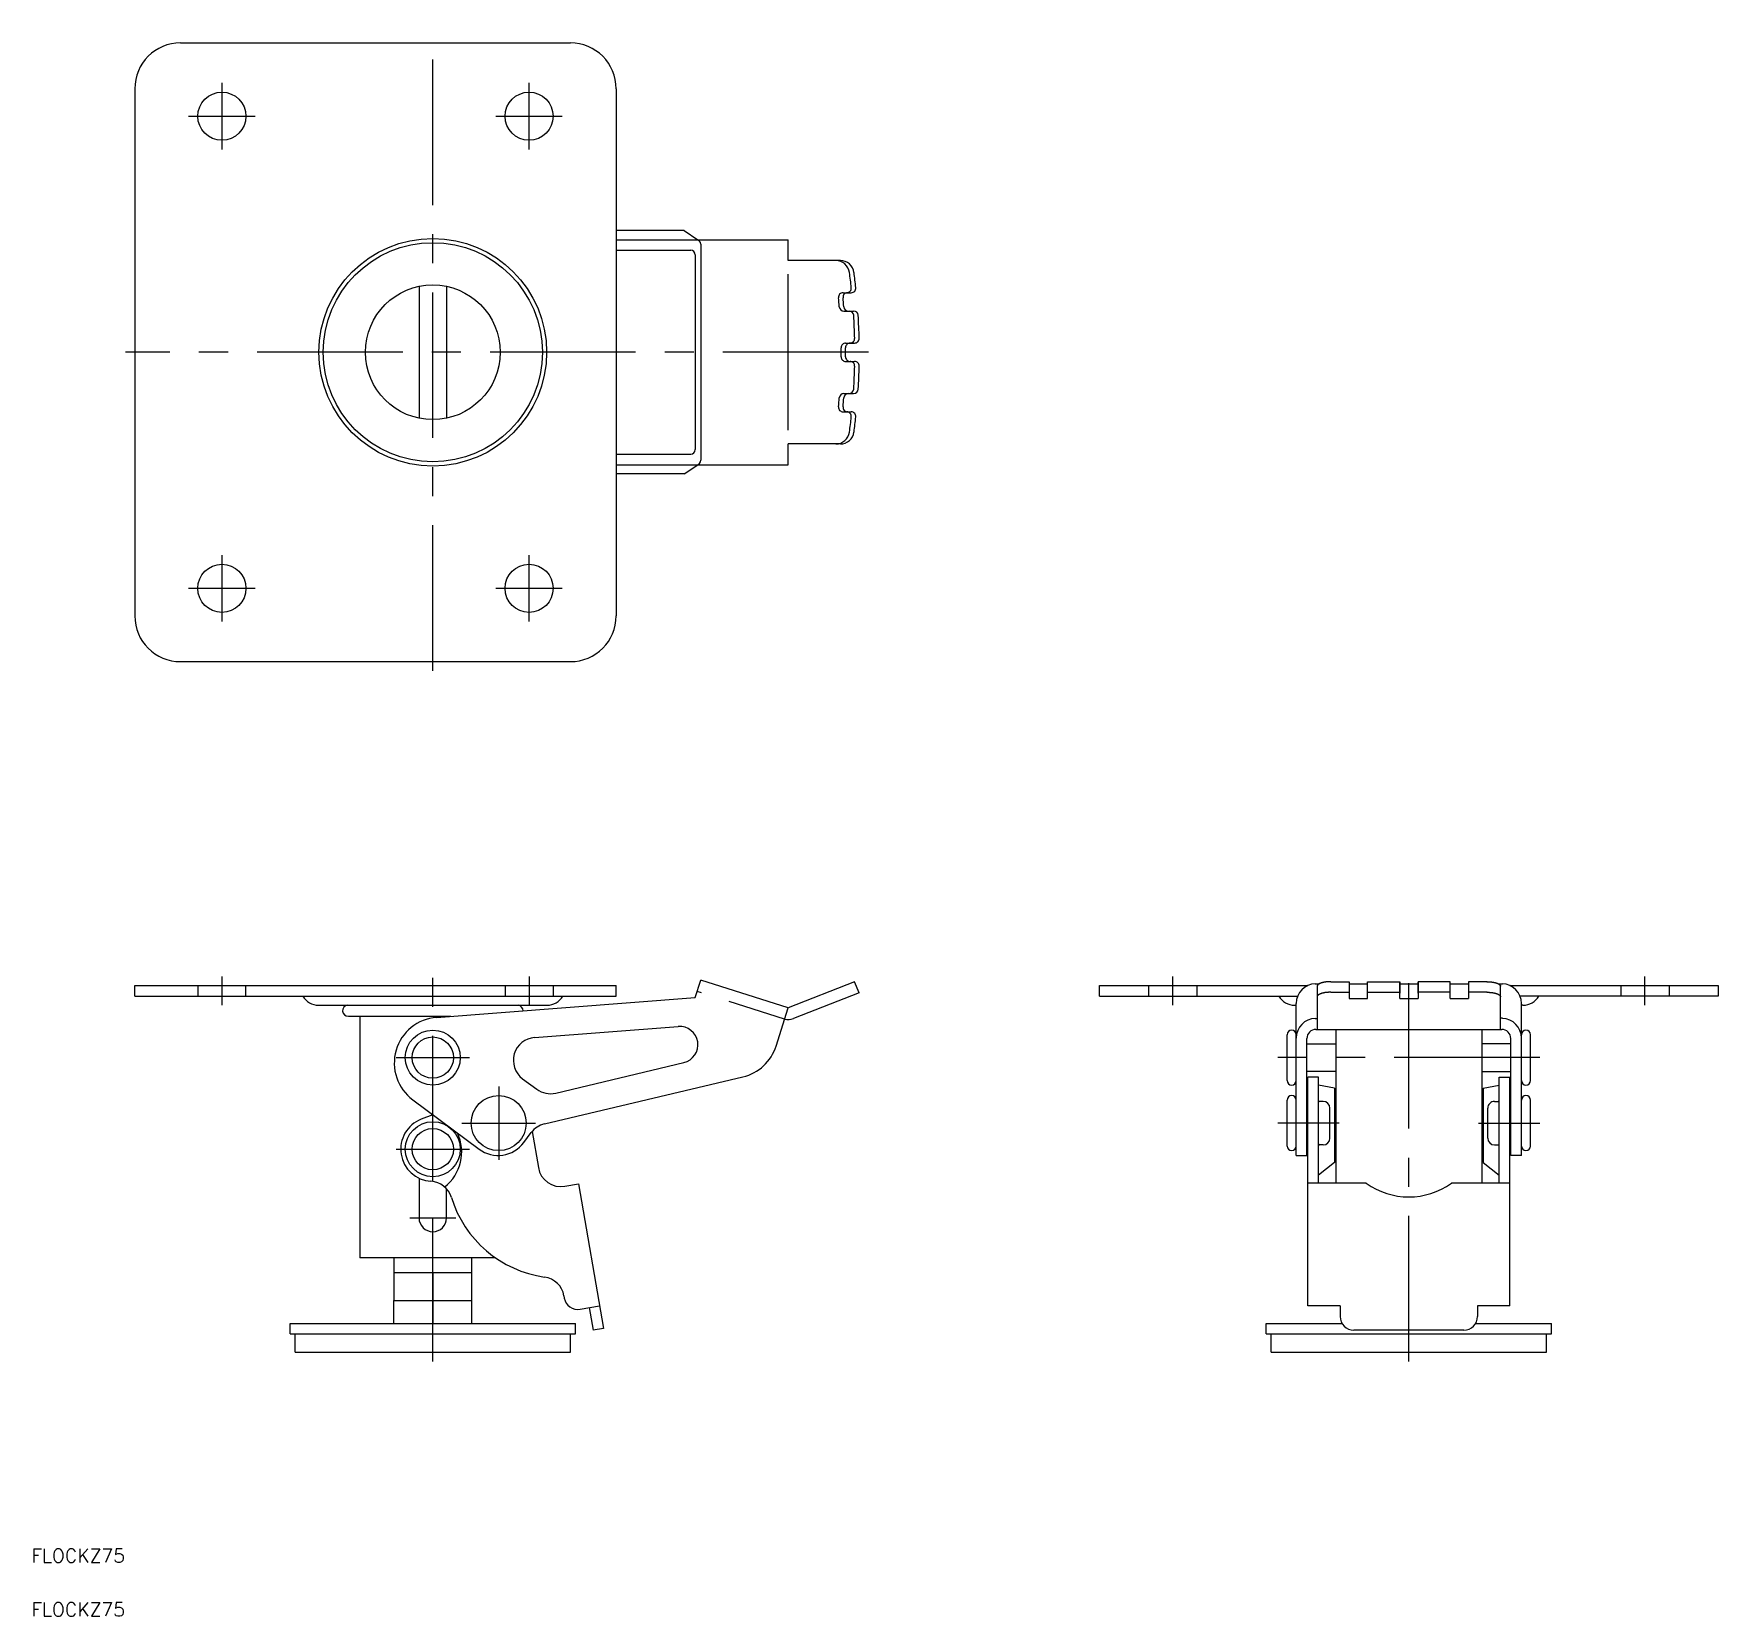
# Model space of a CAD drawing. Extents: x -87 to 280, y -58 to 288.
import ezdxf

# ---------------------------------------------------------------- set-up
doc = ezdxf.new("R2010")
doc.units = 0
doc.linetypes.add('CENTER', pattern=[50.8, 31.75, -6.35, 6.35, -6.35])
doc.linetypes.add('DASHED', pattern=[19.05, 12.7, -6.35])
doc.layers.get('0').update_dxf_attribs({"linetype": 'CONTINUOUS'})
doc.layers.add('CENTER', color=1, linetype='CONTINUOUS')
doc.styles.get("Standard").update_dxf_attribs({"font": 'txt.shx', "height": 3, "bigfont": 'bigfont.shx'})

msp = doc.modelspace()

# ---------------------------------------------------------------- linework, layer by layer
at = {"color": 7, "linetype": 'CONTINUOUS'}
for p, q in [((-55, 285.66), (30, 285.66)), ((-65, 275.66), (-65, 160.66)), ((40, 275.66), (40, 160.66)), ((54.85, 244.71), (40, 244.71)), ((40, 242.71), (77.53, 242.71)), ((54.85, 244.71), (57.82, 242.71)), ((77.53, 238.16), (77.53, 242.71)), ((40, 240.41), (56.25, 240.41)), ((57.25, 239.41), (57.25, 196.91)), ((58.47, 241.71), (58.47, 194.61)), ((88.89, 238.16), (77.53, 238.16)), ((77.53, 201.16), (77.53, 235.16)), ((-3, 232.55), (-3, 203.77)), ((3, 232.55), (3, 203.77)), ((89.48, 231.16), (90.28, 231.16)), ((89.48, 231.16), (90.17, 231.16)), ((90.28, 231.16), (91.15, 231.16)), ((90.47, 231.16), (91.27, 231.16)), ((89.66, 227.16), (90.8, 227.16)), ((89.66, 227.16), (90.68, 227.16)), ((90.53, 227.16), (91.67, 227.16)), ((90.64, 227.16), (91.79, 227.16)), ((90.04, 220.16), (91.01, 220.16)), ((90.04, 220.16), (90.89, 220.16)), ((90.91, 220.16), (91.88, 220.16)), ((91.03, 220.16), (92, 220.16)), ((90.04, 216.16), (91.01, 216.16)), ((90.04, 216.16), (90.89, 216.16)), ((90.91, 216.16), (91.88, 216.16)), ((91.03, 216.16), (92, 216.16)), ((89.66, 209.16), (90.8, 209.16)), ((89.66, 209.16), (90.68, 209.16)), ((90.53, 209.16), (91.67, 209.16)), ((90.64, 209.16), (91.79, 209.16)), ((89.48, 205.16), (90.28, 205.16)), ((89.48, 205.16), (90.17, 205.16)), ((90.28, 205.16), (91.15, 205.16)), ((90.47, 205.16), (91.27, 205.16)), ((40, 195.91), (56.25, 195.91)), ((88.89, 198.16), (77.53, 198.16)), ((77.53, 193.61), (77.53, 198.16)), ((40, 193.61), (77.53, 193.61)), ((54.85, 191.61), (40, 191.61)), ((54.85, 191.61), (57.82, 193.61)), ((-55, 150.66), (30, 150.66)), ((57.25, 77.37), (58.47, 81.2)), ((77.53, 75.14), (58.47, 81.2)), ((92.01, 80.84), (77.53, 75.14)), ((93, 78.44), (92.01, 80.84)), ((195.88, 80.84), (199.88, 80.84)), ((199.88, 80.84), (199.88, 77.2)), ((203.88, 77.2), (203.88, 80.84)), ((203.88, 80.84), (210.88, 80.84)), ((210.88, 77.2), (210.88, 80.84)), ((210.88, 80.84), (210.88, 78.34)), ((214.88, 80.84), (214.88, 77.2)), ((221.88, 80.84), (214.88, 80.84)), ((214.88, 78.34), (214.88, 80.84)), ((221.88, 77.2), (221.88, 80.84)), ((225.88, 80.84), (225.88, 77.2)), ((229.96, 80.84), (225.88, 80.84)), ((-65, 80), (40, 80)), ((-65, 77.7), (-65, 80)), ((-65, 77.7), (40, 77.7)), ((0.84, 73.06), (57.25, 77.37)), ((40, 77.7), (40, 80)), ((93, 78.44), (78.65, 72.79)), ((145.38, 80), (190.82, 80)), ((145.38, 77.7), (145.38, 80)), ((145.38, 77.7), (188.64, 77.7)), ((192.46, 80.4), (192.88, 80.4)), ((192.88, 80.4), (193.38, 80.4)), ((192.88, 79.84), (192.88, 70.44)), ((195.88, 78.54), (199.88, 78.54)), ((199.88, 80.4), (203.88, 80.4)), ((199.88, 77.2), (203.88, 77.2)), ((203.88, 78.54), (210.88, 78.54)), ((210.88, 80.4), (214.88, 80.4)), ((210.88, 77.2), (214.88, 77.2)), ((221.88, 78.54), (214.88, 78.54)), ((221.88, 80.4), (225.88, 80.4)), ((221.88, 77.2), (225.88, 77.2)), ((229.96, 78.54), (225.88, 78.54)), ((232.38, 80.4), (233.29, 80.4)), ((232.88, 70.44), (232.88, 79.84)), ((234.94, 80), (280.38, 80)), ((280.38, 77.7), (237.12, 77.7)), ((280.38, 80), (280.38, 77.7)), ((-24.89, 75.7), (24.89, 75.7)), ((-18.4, 75.7), (-15.9, 75.7)), ((0, 75.7), (21.55, 75.7)), ((74.87, 66.79), (77.53, 75.14)), ((187.99, 75.7), (188.33, 75.7)), ((188.33, 42.95), (188.33, 76.1)), ((237.43, 42.95), (237.43, 76.1)), ((237.76, 75.7), (237.43, 75.7)), ((-18.4, 73.3), (0, 73.3)), ((-15.9, 73.3), (-15.9, 20.6)), ((0, 73.3), (3.92, 73.3)), ((22.2, 68.68), (53.52, 71.07)), ((192.46, 72.84), (192.88, 72.84)), ((192.63, 70.44), (233.17, 70.44)), ((196.98, 70.44), (196.98, 36.89)), ((228.78, 70.44), (228.78, 36.89)), ((233.29, 72.85), (232.88, 72.85)), ((186.33, 59.28), (186.33, 69.28)), ((190.63, 42.95), (190.63, 68.44)), ((190.63, 67.28), (196.98, 67.28)), ((235.13, 67.28), (228.78, 67.28)), ((235.13, 42.95), (235.13, 68.45)), ((239.43, 59.28), (239.43, 69.28)), ((26.8, 56.55), (54.74, 63.19)), ((19.6, 59.68), (22.66, 57.4)), ((24.33, 49.8), (67.65, 60.09)), ((196.98, 61.28), (190.63, 61.28)), ((190.88, 10.13), (190.88, 60.03)), ((193.18, 60.03), (190.88, 60.03)), ((193.18, 36.89), (193.18, 60.03)), ((228.78, 61.28), (235.13, 61.28)), ((232.58, 36.89), (232.58, 60.03)), ((232.58, 37.13), (232.58, 60.02)), ((232.58, 60.02), (234.88, 60.02)), ((234.88, 10.13), (234.88, 60.03)), ((234.88, 17.02), (234.88, 60.02)), ((196.68, 57.61), (193.18, 58.3)), ((196.68, 57.61), (196.68, 41.42)), ((229.08, 57.61), (232.58, 58.3)), ((229.08, 57.61), (229.08, 41.42)), ((-4.37, 55.07), (10.08, 44.33)), ((0.01, 51.81), (-2.53, 50.83)), ((186.33, 44.99), (186.33, 54.99)), ((188.33, 42.95), (188.33, 54.99)), ((190.88, 52.99), (190.63, 52.99)), ((193.18, 45.44), (193.18, 54.54)), ((194.18, 54.74), (193.38, 54.74)), ((195.68, 46.74), (195.68, 53.24)), ((230.08, 46.74), (230.08, 53.24)), ((231.58, 54.74), (232.38, 54.74)), ((232.58, 45.44), (232.58, 54.54)), ((234.88, 52.99), (235.13, 52.99)), ((239.43, 44.99), (239.43, 54.99)), ((19.87, 45.77), (21.47, 47.92)), ((21.66, 48.16), (23.03, 40.28)), ((190.88, 46.99), (190.63, 46.99)), ((194.18, 45.24), (193.38, 45.24)), ((231.58, 45.24), (232.38, 45.24)), ((234.88, 46.99), (235.13, 46.99)), ((188.33, 42.95), (190.63, 42.95)), ((196.68, 41.42), (193.18, 38.61)), ((229.08, 41.42), (232.58, 38.61)), ((237.43, 42.95), (235.13, 42.95)), ((-3, 37.98), (-3, 29.3)), ((203.58, 36.89), (190.88, 36.89)), ((234.88, 36.89), (222.17, 36.89)), ((3, 29.3), (3, 35.66)), ((28.81, 36.21), (31.77, 36.73)), ((31.77, 36.73), (37.25, 5.2)), ((13.7, 20.6), (-15.9, 20.6)), ((-8.5, 20.6), (-8.5, 17.3)), ((8.5, 17.3), (8.5, 20.6)), ((8.5, 17.3), (-8.5, 17.3)), ((8.5, 17.3), (-8.5, 17.3)), ((-8.5, 17.3), (-8.5, 11.3)), ((0, 17.3), (0, 11.3)), ((8.5, 11.3), (8.5, 17.3)), ((-8.5, 11.3), (8.5, 11.3)), ((-8.5, 11.3), (8.5, 11.3)), ((-8.5, 11.3), (8.5, 11.3)), ((-8.5, 6.3), (-8.5, 11.3)), ((0, 11.3), (0, 6.3)), ((8.5, 6.3), (8.5, 11.3)), ((28.6, 12.3), (28.68, 11.83)), ((32.15, 9.39), (36.39, 10.13)), ((34.12, 9.73), (34.98, 4.81)), ((197.88, 10.13), (190.88, 10.13)), ((197.88, 10.13), (197.88, 7.81)), ((227.88, 10.13), (227.88, 7.81)), ((234.88, 10.13), (227.88, 10.13)), ((-31.1, 6.3), (31.1, 6.3)), ((-31.1, 4), (-31.1, 6.3)), ((-31.1, 4), (31.1, 4)), ((-30, 0), (-30, 4)), ((30, 0), (30, 4)), ((31.1, 4), (31.1, 6.3)), ((37.25, 5.2), (34.98, 4.81)), ((181.78, 6.3), (198.28, 6.3)), ((181.78, 4), (181.78, 6.3)), ((181.78, 4), (243.98, 4)), ((182.88, 0), (182.88, 4)), ((224.88, 4.81), (200.88, 4.81)), ((227.47, 6.3), (243.98, 6.3)), ((242.88, 0), (242.88, 4)), ((243.98, 4), (243.98, 6.3)), ((-30, 0), (30, 0)), ((182.88, 0), (242.88, 0))]:
    msp.add_line(p, q, dxfattribs=at)
at = {"color": 3, "linetype": 'DASHED'}
for p, q in [((-51.25, 80), (-51.25, 77.7)), ((-40.75, 77.7), (-40.75, 80)), ((15.75, 80), (15.75, 77.7)), ((26.25, 80), (26.25, 77.7)), ((76.74, 72.66), (57.68, 78.72)), ((156.13, 80), (156.13, 77.7)), ((166.63, 80), (166.63, 77.7)), ((259.13, 80), (259.13, 77.7)), ((269.63, 80), (269.63, 77.7))]:
    msp.add_line(p, q, dxfattribs=at)
at = {"color": 7, "linetype": 'CONTINUOUS'}
for points in [[(195.88, 80.84, 0), (195.84, 80.84, 0), (195.8, 80.84, 0), (195.77, 80.84, 0), (195.73, 80.84, 0), (195.69, 80.84, 0), (195.66, 80.84, 0), (195.62, 80.84, 0), (195.58, 80.84, 0), (195.55, 80.84, 0), (195.51, 80.84, 0), (195.47, 80.83, 0), (195.44, 80.83, 0), (195.4, 80.83, 0), (195.36, 80.83, 0), (195.33, 80.83, 0), (195.29, 80.82, 0), (195.26, 80.82, 0), (195.22, 80.82, 0), (195.18, 80.82, 0), (195.15, 80.81, 0), (195.11, 80.81, 0), (195.08, 80.81, 0), (195.04, 80.8, 0), (195.01, 80.8, 0), (194.97, 80.8, 0), (194.94, 80.79, 0), (194.9, 80.79, 0), (194.87, 80.78, 0), (194.83, 80.78, 0), (194.8, 80.78, 0), (194.76, 80.77, 0), (194.73, 80.77, 0), (194.69, 80.76, 0), (194.66, 80.76, 0), (194.63, 80.75, 0), (194.59, 80.75, 0), (194.56, 80.74, 0), (194.53, 80.74, 0), (194.5, 80.73, 0), (194.46, 80.72, 0), (194.43, 80.72, 0), (194.4, 80.71, 0), (194.37, 80.71, 0), (194.34, 80.7, 0), (194.3, 80.69, 0), (194.27, 80.69, 0), (194.24, 80.68, 0), (194.21, 80.67, 0), (194.18, 80.67, 0), (194.15, 80.66, 0), (194.12, 80.65, 0), (194.09, 80.65, 0), (194.06, 80.64, 0), (194.03, 80.63, 0), (194, 80.62, 0), (193.97, 80.62, 0), (193.94, 80.61, 0), (193.92, 80.6, 0), (193.89, 80.59, 0), (193.86, 80.58, 0), (193.84, 80.58, 0), (193.81, 80.57, 0), (193.78, 80.56, 0), (193.76, 80.55, 0), (193.73, 80.54, 0), (193.7, 80.53, 0), (193.68, 80.52, 0), (193.65, 80.51, 0), (193.63, 80.51, 0), (193.6, 80.5, 0), (193.58, 80.49, 0), (193.56, 80.48, 0), (193.53, 80.47, 0), (193.51, 80.46, 0), (193.49, 80.45, 0), (193.47, 80.44, 0), (193.45, 80.43, 0), (193.42, 80.42, 0), (193.4, 80.41, 0), (193.38, 80.4, 0), (193.36, 80.39, 0), (193.34, 80.38, 0), (193.32, 80.37, 0), (193.3, 80.36, 0), (193.28, 80.35, 0), (193.27, 80.34, 0), (193.25, 80.33, 0), (193.23, 80.31, 0), (193.21, 80.3, 0), (193.2, 80.29, 0), (193.18, 80.28, 0), (193.16, 80.27, 0), (193.15, 80.26, 0), (193.13, 80.25, 0), (193.12, 80.24, 0), (193.1, 80.23, 0), (193.09, 80.21, 0), (193.08, 80.2, 0), (193.06, 80.19, 0), (193.05, 80.18, 0), (193.04, 80.17, 0), (193.03, 80.16, 0), (193.02, 80.14, 0), (193.01, 80.13, 0), (193, 80.12, 0), (192.99, 80.11, 0), (192.98, 80.1, 0), (192.97, 80.09, 0), (192.96, 80.07, 0), (192.95, 80.06, 0), (192.94, 80.05, 0), (192.94, 80.04, 0), (192.93, 80.03, 0), (192.92, 80.01, 0), (192.91, 80, 0), (192.91, 79.99, 0), (192.9, 79.98, 0), (192.9, 79.97, 0), (192.9, 79.95, 0), (192.89, 79.94, 0), (192.89, 79.93, 0), (192.88, 79.92, 0), (192.88, 79.9, 0), (192.88, 79.89, 0), (192.88, 79.88, 0), (192.88, 79.87, 0), (192.88, 79.86, 0), (192.88, 79.84, 0)], [(229.88, 80.84, 0), (229.91, 80.84, 0), (229.95, 80.84, 0), (229.99, 80.84, 0), (230.02, 80.84, 0), (230.06, 80.84, 0), (230.1, 80.84, 0), (230.13, 80.84, 0), (230.17, 80.84, 0), (230.21, 80.84, 0), (230.24, 80.84, 0), (230.28, 80.83, 0), (230.32, 80.83, 0), (230.35, 80.83, 0), (230.39, 80.83, 0), (230.43, 80.83, 0), (230.46, 80.82, 0), (230.5, 80.82, 0), (230.53, 80.82, 0), (230.57, 80.82, 0), (230.61, 80.81, 0), (230.64, 80.81, 0), (230.68, 80.81, 0), (230.71, 80.8, 0), (230.75, 80.8, 0), (230.78, 80.8, 0), (230.82, 80.79, 0), (230.85, 80.79, 0), (230.89, 80.78, 0), (230.92, 80.78, 0), (230.96, 80.78, 0), (230.99, 80.77, 0), (231.03, 80.77, 0), (231.06, 80.76, 0), (231.09, 80.76, 0), (231.13, 80.75, 0), (231.16, 80.75, 0), (231.19, 80.74, 0), (231.23, 80.74, 0), (231.26, 80.73, 0), (231.29, 80.73, 0), (231.32, 80.72, 0), (231.36, 80.71, 0), (231.39, 80.71, 0), (231.42, 80.7, 0), (231.45, 80.69, 0), (231.48, 80.69, 0), (231.51, 80.68, 0), (231.54, 80.67, 0), (231.57, 80.67, 0), (231.6, 80.66, 0), (231.63, 80.65, 0), (231.66, 80.65, 0), (231.69, 80.64, 0), (231.72, 80.63, 0), (231.75, 80.62, 0), (231.78, 80.62, 0), (231.81, 80.61, 0), (231.84, 80.6, 0), (231.86, 80.59, 0), (231.89, 80.58, 0), (231.92, 80.58, 0), (231.94, 80.57, 0), (231.97, 80.56, 0), (232, 80.55, 0), (232.02, 80.54, 0), (232.05, 80.53, 0), (232.07, 80.52, 0), (232.1, 80.51, 0), (232.12, 80.51, 0), (232.15, 80.5, 0), (232.17, 80.49, 0), (232.2, 80.48, 0), (232.22, 80.47, 0), (232.24, 80.46, 0), (232.26, 80.45, 0), (232.29, 80.44, 0), (232.31, 80.43, 0), (232.33, 80.42, 0), (232.35, 80.41, 0), (232.37, 80.4, 0), (232.39, 80.39, 0), (232.41, 80.38, 0), (232.43, 80.37, 0), (232.45, 80.36, 0), (232.47, 80.35, 0), (232.49, 80.34, 0), (232.5, 80.33, 0), (232.52, 80.31, 0), (232.54, 80.3, 0), (232.56, 80.29, 0), (232.57, 80.28, 0), (232.59, 80.27, 0), (232.6, 80.26, 0), (232.62, 80.25, 0), (232.63, 80.24, 0), (232.65, 80.23, 0), (232.66, 80.21, 0), (232.68, 80.2, 0), (232.69, 80.19, 0), (232.7, 80.18, 0), (232.71, 80.17, 0), (232.72, 80.16, 0), (232.74, 80.15, 0), (232.75, 80.13, 0), (232.76, 80.12, 0), (232.77, 80.11, 0), (232.78, 80.1, 0), (232.79, 80.09, 0), (232.8, 80.07, 0), (232.8, 80.06, 0), (232.81, 80.05, 0), (232.82, 80.04, 0), (232.83, 80.03, 0), (232.83, 80.01, 0), (232.84, 80, 0), (232.84, 79.99, 0), (232.85, 79.98, 0), (232.85, 79.97, 0), (232.86, 79.95, 0), (232.86, 79.94, 0), (232.87, 79.93, 0), (232.87, 79.92, 0), (232.87, 79.9, 0), (232.87, 79.89, 0), (232.88, 79.88, 0), (232.88, 79.87, 0), (232.88, 79.86, 0), (232.88, 79.84, 0)], [(195.88, 78.54, 0), (195.84, 78.54, 0), (195.8, 78.54, 0), (195.77, 78.54, 0), (195.73, 78.54, 0), (195.69, 78.54, 0), (195.66, 78.54, 0), (195.62, 78.54, 0), (195.58, 78.54, 0), (195.55, 78.54, 0), (195.51, 78.54, 0), (195.47, 78.53, 0), (195.44, 78.53, 0), (195.4, 78.53, 0), (195.36, 78.53, 0), (195.33, 78.53, 0), (195.29, 78.52, 0), (195.26, 78.52, 0), (195.22, 78.52, 0), (195.18, 78.52, 0), (195.15, 78.51, 0), (195.11, 78.51, 0), (195.08, 78.51, 0), (195.04, 78.5, 0), (195.01, 78.5, 0), (194.97, 78.5, 0), (194.94, 78.49, 0), (194.9, 78.49, 0), (194.87, 78.48, 0), (194.83, 78.48, 0), (194.8, 78.48, 0), (194.76, 78.47, 0), (194.73, 78.47, 0), (194.69, 78.46, 0), (194.66, 78.46, 0), (194.63, 78.45, 0), (194.59, 78.45, 0), (194.56, 78.44, 0), (194.53, 78.44, 0), (194.5, 78.43, 0), (194.46, 78.42, 0), (194.43, 78.42, 0), (194.4, 78.41, 0), (194.37, 78.41, 0), (194.34, 78.4, 0), (194.3, 78.39, 0), (194.27, 78.39, 0), (194.24, 78.38, 0), (194.21, 78.37, 0), (194.18, 78.37, 0), (194.15, 78.36, 0), (194.12, 78.35, 0), (194.09, 78.35, 0), (194.06, 78.34, 0), (194.03, 78.33, 0), (194, 78.32, 0), (193.97, 78.32, 0), (193.94, 78.31, 0), (193.92, 78.3, 0), (193.89, 78.29, 0), (193.86, 78.28, 0), (193.84, 78.28, 0), (193.81, 78.27, 0), (193.78, 78.26, 0), (193.76, 78.25, 0), (193.73, 78.24, 0), (193.7, 78.23, 0), (193.68, 78.22, 0), (193.65, 78.21, 0), (193.63, 78.21, 0), (193.6, 78.2, 0), (193.58, 78.19, 0), (193.56, 78.18, 0), (193.53, 78.17, 0), (193.51, 78.16, 0), (193.49, 78.15, 0), (193.47, 78.14, 0), (193.45, 78.13, 0), (193.42, 78.12, 0), (193.4, 78.11, 0), (193.38, 78.1, 0), (193.36, 78.09, 0), (193.34, 78.08, 0), (193.32, 78.07, 0), (193.3, 78.06, 0), (193.28, 78.05, 0), (193.27, 78.04, 0), (193.25, 78.03, 0), (193.23, 78.01, 0), (193.21, 78, 0), (193.2, 77.99, 0), (193.18, 77.98, 0), (193.16, 77.97, 0), (193.15, 77.96, 0), (193.13, 77.95, 0), (193.12, 77.94, 0), (193.1, 77.93, 0), (193.09, 77.91, 0), (193.08, 77.9, 0), (193.06, 77.89, 0), (193.05, 77.88, 0), (193.04, 77.87, 0), (193.03, 77.86, 0), (193.02, 77.84, 0), (193.01, 77.83, 0), (193, 77.82, 0), (192.99, 77.81, 0), (192.98, 77.8, 0), (192.97, 77.79, 0), (192.96, 77.77, 0), (192.95, 77.76, 0), (192.94, 77.75, 0), (192.94, 77.74, 0), (192.93, 77.73, 0), (192.92, 77.71, 0), (192.91, 77.7, 0), (192.91, 77.69, 0), (192.9, 77.68, 0), (192.9, 77.67, 0), (192.9, 77.65, 0), (192.89, 77.64, 0), (192.89, 77.63, 0), (192.88, 77.62, 0), (192.88, 77.6, 0), (192.88, 77.59, 0), (192.88, 77.58, 0), (192.88, 77.57, 0), (192.88, 77.56, 0), (192.88, 77.54, 0)], [(229.88, 78.54, 0), (229.91, 78.54, 0), (229.95, 78.54, 0), (229.99, 78.54, 0), (230.02, 78.54, 0), (230.06, 78.54, 0), (230.1, 78.54, 0), (230.13, 78.54, 0), (230.17, 78.54, 0), (230.21, 78.54, 0), (230.24, 78.54, 0), (230.28, 78.53, 0), (230.32, 78.53, 0), (230.35, 78.53, 0), (230.39, 78.53, 0), (230.43, 78.53, 0), (230.46, 78.52, 0), (230.5, 78.52, 0), (230.53, 78.52, 0), (230.57, 78.52, 0), (230.61, 78.51, 0), (230.64, 78.51, 0), (230.68, 78.51, 0), (230.71, 78.5, 0), (230.75, 78.5, 0), (230.78, 78.5, 0), (230.82, 78.49, 0), (230.85, 78.49, 0), (230.89, 78.48, 0), (230.92, 78.48, 0), (230.96, 78.48, 0), (230.99, 78.47, 0), (231.03, 78.47, 0), (231.06, 78.46, 0), (231.09, 78.46, 0), (231.13, 78.45, 0), (231.16, 78.45, 0), (231.19, 78.44, 0), (231.23, 78.44, 0), (231.26, 78.43, 0), (231.29, 78.43, 0), (231.32, 78.42, 0), (231.36, 78.41, 0), (231.39, 78.41, 0), (231.42, 78.4, 0), (231.45, 78.39, 0), (231.48, 78.39, 0), (231.51, 78.38, 0), (231.54, 78.37, 0), (231.57, 78.37, 0), (231.6, 78.36, 0), (231.63, 78.35, 0), (231.66, 78.35, 0), (231.69, 78.34, 0), (231.72, 78.33, 0), (231.75, 78.32, 0), (231.78, 78.32, 0), (231.81, 78.31, 0), (231.84, 78.3, 0), (231.86, 78.29, 0), (231.89, 78.28, 0), (231.92, 78.28, 0), (231.94, 78.27, 0), (231.97, 78.26, 0), (232, 78.25, 0), (232.02, 78.24, 0), (232.05, 78.23, 0), (232.07, 78.22, 0), (232.1, 78.21, 0), (232.12, 78.21, 0), (232.15, 78.2, 0), (232.17, 78.19, 0), (232.2, 78.18, 0), (232.22, 78.17, 0), (232.24, 78.16, 0), (232.26, 78.15, 0), (232.29, 78.14, 0), (232.31, 78.13, 0), (232.33, 78.12, 0), (232.35, 78.11, 0), (232.37, 78.1, 0), (232.39, 78.09, 0), (232.41, 78.08, 0), (232.43, 78.07, 0), (232.45, 78.06, 0), (232.47, 78.05, 0), (232.49, 78.04, 0), (232.5, 78.03, 0), (232.52, 78.01, 0), (232.54, 78, 0), (232.56, 77.99, 0), (232.57, 77.98, 0), (232.59, 77.97, 0), (232.6, 77.96, 0), (232.62, 77.95, 0), (232.63, 77.94, 0), (232.65, 77.93, 0), (232.66, 77.91, 0), (232.68, 77.9, 0), (232.69, 77.89, 0), (232.7, 77.88, 0), (232.71, 77.87, 0), (232.72, 77.86, 0), (232.74, 77.85, 0), (232.75, 77.83, 0), (232.76, 77.82, 0), (232.77, 77.81, 0), (232.78, 77.8, 0), (232.79, 77.79, 0), (232.8, 77.77, 0), (232.8, 77.76, 0), (232.81, 77.75, 0), (232.82, 77.74, 0), (232.83, 77.73, 0), (232.83, 77.71, 0), (232.84, 77.7, 0), (232.84, 77.69, 0), (232.85, 77.68, 0), (232.85, 77.67, 0), (232.86, 77.65, 0), (232.86, 77.64, 0), (232.87, 77.63, 0), (232.87, 77.62, 0), (232.87, 77.6, 0), (232.87, 77.59, 0), (232.88, 77.58, 0), (232.88, 77.57, 0), (232.88, 77.56, 0), (232.88, 77.54, 0)]]:
    msp.add_polyline3d(points, dxfattribs=at)
for centre, radius in [((-46, 269.66), 5.25), ((21, 269.66), 5.25), ((0, 218.16), 24.83), ((0, 218.16), 23.9), ((0, 218.16), 14.7), ((-46, 166.66), 5.25), ((21, 166.66), 5.25), ((0, 64.28), 6), ((0, 64.28), 4.5), ((14.37, 49.99), 6), ((0, 44.3), 6), ((0, 44.3), 4.5)]:
    msp.add_circle(centre, radius, dxfattribs=at)
for centre, radius, start, end in [((-55, 275.66), 10, 90, 180), ((30, 275.66), 10, 0, 90), ((57.47, 241.71), 1, 0, 90), ((56.25, 239.41), 1, 0, 90), ((87.9, 235.16), 3, 7.6926, 90), ((88.89, 235.16), 3, 7.6926, 90), ((-37.95, 218.16), 130, 6.2304, 7.6926), ((-36.96, 218.16), 130, 6.2304, 7.6926), ((90.28, 232.16), 1, 270, 6.2304), ((91.27, 232.16), 1, 270, 6.2304), ((89.48, 230.16), 1, 90, 185.3794), ((-37.95, 218.16), 127, 4.4808, 5.3794), ((89.66, 228.16), 1, 184.4808, 270), ((90.47, 230.16), 1, 90, 185.3794), ((-36.96, 218.16), 127, 4.4808, 5.3794), ((90.64, 228.16), 1, 184.4808, 270), ((90.8, 226.16), 1, 3.5555, 90), ((91.79, 226.16), 1, 3.5555, 90), ((-37.95, 218.16), 130, 1.3326, 3.5555), ((-36.87, 218.17), 129.9, 1.3276, 3.5559), ((91.01, 221.16), 1, 270, 1.3326), ((92, 221.16), 1, 270, 1.3326), ((90.04, 219.16), 1, 90, 180.4476), ((-37.95, 218.16), 127, 359.5524, 0.4476), ((90.04, 217.16), 1, 179.5524, 270), ((91.03, 219.16), 1, 90, 180.4476), ((-36.96, 218.16), 127, 359.5524, 0.4476), ((91.03, 217.16), 1, 179.5524, 270), ((91.01, 215.16), 1, 358.6674, 90), ((-37.95, 218.16), 130, 356.4445, 358.6674), ((92, 215.16), 1, 358.6674, 90), ((-36.96, 218.16), 130, 356.4445, 358.6674), ((90.8, 210.16), 1, 270, 356.4445), ((91.79, 210.16), 1, 270, 356.4445), ((89.48, 206.16), 1, 174.6206, 270), ((-37.95, 218.16), 127, 354.6206, 355.5192), ((89.66, 208.16), 1, 90, 175.5192), ((90.47, 206.16), 1, 174.6206, 270), ((-36.96, 218.16), 127, 354.6206, 355.5192), ((90.64, 208.16), 1, 90, 175.5192), ((90.28, 204.16), 1, 353.7696, 90), ((-37.95, 218.16), 130, 352.3074, 353.7696), ((91.27, 204.16), 1, 353.7696, 90), ((-36.96, 218.16), 130, 352.3074, 353.7696), ((87.9, 201.16), 3, 270, 352.3074), ((88.89, 201.16), 3, 270, 352.3074), ((56.25, 196.91), 1, 270, 0), ((57.47, 194.61), 1, 270, 0), ((-55, 160.66), 10, 180, 270), ((30, 160.66), 10, 270, 0), ((-24.89, 79.7), 4, 210, 270), ((24.89, 79.7), 4, 270, 330), ((187.99, 79.7), 4, 210, 270), ((192.63, 76.1), 4.3, 92.1661, 180), ((233.13, 76.1), 4.3, 359.9995, 87.8334), ((237.76, 79.7), 4, 270, 330), ((-18.5, 74.5), 1.2, 94.8804, 274.8804), ((18.5, 74.5), 1.2, 0.2107, 85.1196), ((1.6, 63.09), 10, 94.3632, 233.3632), ((53.82, 67.08), 4, 283.3632, 94.3632), ((77.51, 75.56), 3, 255.1449, 292.3632), ((187.33, 69.28), 1, 0, 180), ((192.63, 68.55), 4.3, 92.1661, 180), ((192.63, 68.44), 2, 90, 180), ((233.13, 68.44), 2, 0.0012, 90.0012), ((233.13, 68.55), 4.3, 0.0012, 87.835), ((238.43, 69.28), 1, 359.9995, 179.9995), ((22.58, 63.69), 5, 94.3632, 233.3632), ((65.34, 69.82), 10, 283.3632, 342.3632), ((187.33, 59.28), 1, 180, 0), ((238.43, 59.28), 1, 179.9995, 359.9995), ((25.65, 61.41), 5, 233.3632, 283.3632), ((187.33, 54.99), 1, 0, 180), ((238.43, 54.99), 1, 359.9995, 179.9995), ((193.38, 54.54), 0.2, 87.7954, 180), ((194.18, 53.24), 1.5, 0, 90), ((231.58, 53.24), 1.5, 89.9995, 179.9995), ((232.38, 54.54), 0.2, 359.9995, 92.2041), ((0, 44.3), 7, 111.1689, 266.7922), ((-3.45, 43.7), 9.75, 308.3683, 24.9444), ((25.48, 44.94), 5, 103.3632, 143.3632), ((14.26, 49.95), 7, 233.3632, 323.3632), ((187.33, 44.99), 1, 180, 0), ((193.38, 45.44), 0.2, 180, 272.2046), ((194.18, 46.74), 1.5, 270, 0), ((231.58, 46.74), 1.5, 179.9995, 269.9995), ((232.38, 45.44), 0.2, 267.7949, 359.9995), ((238.43, 44.99), 1, 179.9995, 359.9995), ((-0.72, 32.32), 5, 17.0937, 86.5562), ((27.95, 41.14), 5, 189.859, 279.859), ((212.88, 49.79), 15.9, 234.2252, 305.7748), ((27.95, 41.14), 25, 197.0937, 261.7998), ((0, 29.3), 3, 180, 0), ((23.68, 11.45), 5, 9.859, 81.7998), ((31.64, 12.35), 3, 189.859, 279.859), ((200.88, 7.81), 3, 180, 270), ((224.88, 7.81), 3, 270, 0)]:
    msp.add_arc(centre, radius, start, end, dxfattribs=at)
at = {"layer": 'CENTER', "color": 1, "linetype": 'CENTER'}
for p, q in [((0, 148.66), (0, 287.66)), ((-46, 276.91), (-46, 262.41)), ((21, 262.41), (21, 276.91)), ((-53.25, 269.66), (-38.75, 269.66)), ((13.75, 269.66), (28.25, 269.66)), ((95.04, 218.17), (-67, 218.16)), ((-46, 173.91), (-46, 159.41)), ((21, 159.41), (21, 173.91)), ((-53.25, 166.66), (-38.75, 166.66)), ((13.75, 166.66), (28.25, 166.66)), ((-46, 82), (-46, 75.7)), ((0, 37.27), (0, 82)), ((21, 82), (21, 75.7)), ((161.38, 75.7), (161.38, 82)), ((212.88, -2), (212.88, 82.84)), ((264.38, 75.7), (264.38, 82)), ((-8, 64.28), (8, 64.28)), ((241.43, 64.28), (184.33, 64.28)), ((14.37, 57.99), (14.37, 41.99)), ((6.37, 49.99), (22.37, 49.99)), ((197.68, 49.99), (184.33, 49.99)), ((228.08, 49.99), (241.43, 49.99)), ((-8, 44.3), (8, 44.3)), ((-5, 29.3), (5, 29.3)), ((0, -2), (0, 29.3))]:
    msp.add_line(p, q, dxfattribs=at)

# ---------------------------------------------------------------- texts
at = {"color": 7, "linetype": 'CONTINUOUS'}
for p in [(-87.56, -45.87), (-87.56, -57.61)]:
    msp.add_text('FLOCKZ75', height=3, dxfattribs=at).set_placement(p)

doc.saveas('drawing.dxf')
